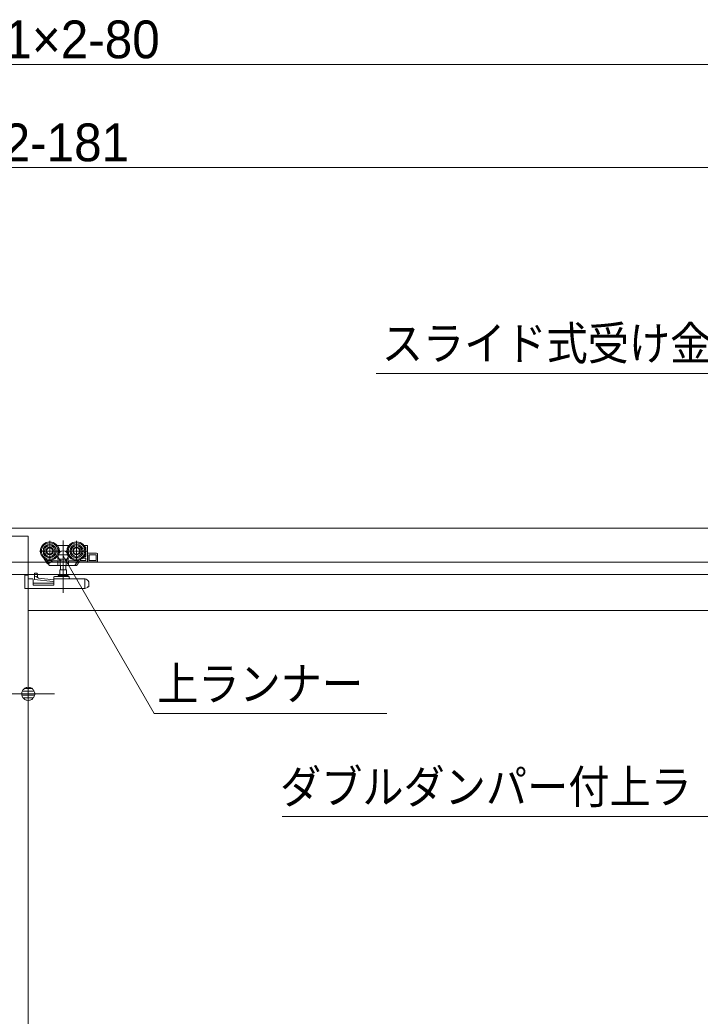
# Model space of a CAD drawing. Units: millimetres, scale not verified. Extents: x -6062 to 6062, y -3045 to 3045.
# Drawn here: x -4446 to -3786, y -74 to 893 of the extents above; entities that cross this region are included whole.
import ezdxf
from ezdxf.enums import TextEntityAlignment as Align

# ---------------------------------------------------------------- set-up
doc = ezdxf.new("R2010")
doc.units = ezdxf.units.MM
doc.header["$LTSCALE"] = 20
for name, color, linetype, lineweight in [('0-1_2寸法-1', 7, 'Continuous', 9), ('0-2_0', 7, 'Continuous', 9), ('0-3_2寸法-3', 7, 'Continuous', 9), ('0-4_3一般', 7, 'Continuous', 9), ('0-5_2寸法-2', 7, 'Continuous', 9)]:
    doc.layers.add(name, color=color, linetype=linetype, lineweight=lineweight)
doc.styles.add('ＭＳ ゴシック', font='')
doc.styles.add('ＭＳ Ｐゴシック', font='')
doc.styles.get('ＭＳ ゴシック').set_extended_font_data('MS Gothic')
doc.styles.get('ＭＳ Ｐゴシック').set_extended_font_data('MS PGothic')

# ---------------------------------------------------------------- blocks, each defined once
blk = doc.blocks.new('_Dot')
at = {"layer": '0-2_0'}
for p, q in [((-10, 0), (-20, 0)), ((9.78, 2), (-9.78, 2)), ((7.99, 6), (-7.99, 6)), ((9.16, -3.98), (-9.16, -3.98)), ((6, -7.98), (-6, -7.98))]:
    blk.add_line(p, q, dxfattribs=at)
for points in [[(10, 0), (9.92, 1.25), (9.69, 2.49), (9.3, 3.68), (8.76, 4.82), (8.09, 5.88), (7.29, 6.85), (6.37, 7.71), (5.36, 8.44), (4.26, 9.05), (3.09, 9.51), (1.87, 9.82), (0.63, 9.98), (-0.63, 9.98), (-1.87, 9.82), (-3.09, 9.51), (-4.26, 9.05), (-5.36, 8.44), (-6.37, 7.71), (-7.29, 6.85), (-8.09, 5.88), (-8.76, 4.82), (-9.3, 3.68), (-9.69, 2.49), (-9.92, 1.25), (-10, 0), (0, 0)], [(-10, 0), (-9.92, -1.25), (-9.69, -2.49), (-9.3, -3.68), (-8.76, -4.82), (-8.09, -5.88), (-7.29, -6.85), (-6.37, -7.71), (-5.36, -8.44), (-4.26, -9.05), (-3.09, -9.51), (-1.87, -9.82), (-0.63, -9.98), (0.63, -9.98), (1.87, -9.82), (3.09, -9.51), (4.26, -9.05), (5.36, -8.44), (6.37, -7.71), (7.29, -6.85), (8.09, -5.88), (8.76, -4.82), (9.3, -3.68), (9.69, -2.49), (9.92, -1.25), (10, 0), (0, 0)]]:
    blk.add_lwpolyline(points, close=True, dxfattribs=at)
blk = doc.blocks.new('グループ-156')
at = {"layer": '0-4_3一般'}
for p, q in [((-76990, 8000), (18030, 8000)), ((-53340, 7840), (-53000, 7840)), ((-53000, 7840), (-53000, -39000)), ((-52582, 7750), (-52582, 7354)), ((-52322, 7758.4), (-52322, 6738.4)), ((-52062, 7750), (-52062, 7354)), ((-52384, 7552), (-52780, 7552)), ((-52439.5, 7662), (-52422, 7662)), ((-52422, 7662), (-52222, 7662)), ((-52422, 7659.3), (-52422, 7662)), ((-52422, 7654.4), (-52422, 7659.3)), ((-52422, 7634.4), (-52422, 7654.4)), ((-51864, 7552), (-52260, 7552)), ((-52222, 7662), (-52204.5, 7662)), ((-52222, 7662), (-52222, 7659.3)), ((-52222, 7659.3), (-52222, 7654.4)), ((-52222, 7654.4), (-52222, 7634.4)), ((-51919.5, 7662), (-51862, 7662)), ((-51900.8, 7632), (-51894, 7632)), ((-51884, 7622), (-51884, 7578.7)), ((-51852, 7352), (-51852, 7652)), ((-52687.5, 7406.1), (-52691, 7403.9)), ((-52648.8, 7366.5), (-52665.8, 7392.7)), ((-52394, 7362), (-52640.4, 7362)), ((-52634, 7362), (-52600.8, 7310.9)), ((-52522.2, 7362), (-52600.8, 7310.9)), ((-52431.8, 7452.4), (-52432, 7452.5)), ((-52422, 7398), (-52432, 7398)), ((-52425.9, 7362), (-52425.9, 7282)), ((-52422, 7398), (-52422, 7449.5)), ((-52393.5, 7362), (-52394, 7362)), ((-52378.2, 7372), (-52378.2, 7282)), ((-52265.8, 7282), (-52265.8, 7372)), ((-52265.7, 7371.5), (-52265.8, 7372)), ((-52039.3, 7362), (-52250, 7362)), ((-52222, 7449.5), (-52222, 7398)), ((-52218.1, 7362), (-52218.1, 7282)), ((-52212.2, 7452.4), (-52212, 7452.5)), ((-52033.9, 7362), (-52085.8, 7282)), ((-52033.9, 7362), (-52027.4, 7372)), ((-52011.1, 7362), (-52033.9, 7362)), ((-52024.9, 7375.8), (-52027.4, 7372)), ((-52011.1, 7352), (-52011.1, 7362)), ((-51978.2, 7392.7), (-51991.6, 7372)), ((-51991.6, 7372), (-51882, 7372)), ((-51882, 7412), (-51948.9, 7412)), ((-51894, 7442), (-51919.5, 7442)), ((-51884, 7525.2), (-51884, 7452)), ((-51882, 7372), (-51882, 7412)), ((-51672, 7512), (-51832, 7512)), ((-51822, 7482), (-51822, 7372)), ((-51682, 7482), (-51822, 7482)), ((-51822, 7372), (-51682, 7372)), ((-51818.4, 7372), (-51818.4, 7482)), ((-51682, 7372), (-51682, 7482)), ((-51652, 7492), (-51652, 7362)), ((18030, 7340), (-76990, 7340)), ((-52625.6, 7303.3), (-52613, 7311.4)), ((-52601.2, 7311.1), (-52600.8, 7310.9)), ((-52420, 7272), (-52576.6, 7272)), ((-52420.3, 7272), (-52420, 7272)), ((-52375.7, 7272), (-52420, 7272)), ((-52259, 7190), (-52385, 7190)), ((-52385, 7190), (-52385, 7080)), ((-52375.9, 7272.1), (-52375.7, 7272)), ((-52371.5, 7272), (-52371.5, 7190)), ((-52272.5, 7190), (-52272.5, 7272)), ((-52268.1, 7272.1), (-52268.3, 7272)), ((-52259, 7080), (-52259, 7190)), ((-52097.8, 7272), (-52224, 7272)), ((-52223.7, 7272), (-52224, 7272)), ((-52097.8, 7272), (-52092.3, 7272)), ((-52092.3, 7272), (-52085.8, 7282)), ((-52062, 7272), (-52092.3, 7272)), ((-52011.1, 7342), (-52053.6, 7276.5)), ((-52001.1, 7342), (-52023, 7342)), ((-51852, 7342), (-51672, 7342)), ((-53348.9, 7100), (-29348.9, 7100)), ((-53064, 7084), (-53062, 7084)), ((-53064, 7074), (-53064, 7084)), ((-53064, 7074), (-53064, 6860)), ((-53062, 7086), (-53002, 7086)), ((-53062, 6826), (-53062, 7086)), ((-53000, -38740), (-53000, 7050)), ((-52902, 6888), (-52902, 6996)), ((-52878, 7122.8), (-52878, 7124.4)), ((-52878, 7124.4), (-52878, 7124.4)), ((-52878, 7116), (-52878, 7122.8)), ((-52878, 7062.3), (-52878, 7116)), ((-52878, 7062.3), (-52848, 7059.1)), ((-52878, 7002), (-52878, 7062.3)), ((-52519.9, 6963.7), (-52878, 7002)), ((-52838, 7124.7), (-52877.6, 7124.7)), ((-52848, 7059.1), (-52798, 7027.6)), ((-52837.6, 7124.7), (-52838, 7124.7)), ((-52825.4, 7118.6), (-52825.7, 7119.2)), ((-52818, 7092), (-52818, 7040.2)), ((-52798, 7027.6), (-52502, 6996)), ((-52502, 7026), (-52502, 7046)), ((-52502, 7026), (-52502, 7006)), ((-52502, 6888), (-52502, 7006)), ((-52492, 7056), (-52375.3, 7056)), ((-52492, 7016), (-51903.8, 7016)), ((-52410, 7080), (-52234, 7080)), ((-52268.7, 7056), (-52375.3, 7056)), ((-52268.7, 7056), (-52212, 7056)), ((-52202, 7046), (-52202, 7026)), ((-51902, 7006.3), (-51902, 7006)), ((-51902, 7006), (-51902, 6826)), ((-51900.3, 7015.3), (-51892.5, 7012.4)), ((-51882.6, 7008.7), (-51892.5, 7012.4)), ((-51882.6, 7008.7), (-51873.9, 7005.4)), ((-53062, 6826), (-51902, 6826)), ((-52502, 6926), (-52902, 6926)), ((-52502, 6888), (-52902, 6888)), ((-51902, 6826), (-51882.6, 6833.3)), ((-51847.4, 6846.5), (-51882.6, 6833.3)), ((-51822, 6860), (-51847.4, 6860)), ((-51847.4, 6860), (-51847.4, 6846.5)), ((-51822, 6930.5), (-51822, 6860)), ((-53000, 6400), (-29640, 6400))]:
    blk.add_line(p, q, dxfattribs=at)
for points in [[(-52625.6, 7303.3), (-52675.5, 7380.1), (-52691, 7403.9)], [(-52593.3, 7281.1), (-52611.7, 7309.4), (-52648.8, 7366.5)], [(-52422, 7449.5), (-52422.3, 7449.6), (-52422.5, 7449.7), (-52422.8, 7449.7), (-52423, 7449.8), (-52423.3, 7449.9), (-52423.5, 7449.9), (-52423.8, 7450), (-52424, 7450.1), (-52424.3, 7450.2), (-52424.5, 7450.2), (-52424.8, 7450.3), (-52425, 7450.4), (-52425.3, 7450.5), (-52425.5, 7450.5), (-52425.8, 7450.6), (-52426, 7450.7), (-52426.3, 7450.8), (-52426.5, 7450.8), (-52426.8, 7450.9), (-52427, 7451), (-52427.3, 7451.1), (-52427.5, 7451.1), (-52427.8, 7451.2), (-52428, 7451.3), (-52428.3, 7451.4), (-52428.5, 7451.4), (-52428.8, 7451.5), (-52429, 7451.6), (-52429.3, 7451.7), (-52429.5, 7451.7), (-52429.8, 7451.8), (-52430, 7451.9), (-52430.3, 7452), (-52430.5, 7452), (-52430.8, 7452.1), (-52431, 7452.2), (-52431.3, 7452.3), (-52431.5, 7452.3), (-52431.8, 7452.4)], [(-52212, 7398), (-52222, 7398), (-52422, 7398)], [(-52378.2, 7372), (-52378.3, 7371.5), (-52378.4, 7371), (-52378.5, 7370.5), (-52378.6, 7370.1), (-52378.8, 7369.6), (-52378.9, 7369.2), (-52379.1, 7368.8), (-52379.3, 7368.4), (-52379.6, 7368), (-52379.8, 7367.6), (-52380.1, 7367.2), (-52380.4, 7366.9), (-52380.8, 7366.5), (-52381.1, 7366.2), (-52381.5, 7365.9), (-52381.9, 7365.6), (-52382.4, 7365.3), (-52382.8, 7365), (-52383.3, 7364.8), (-52383.8, 7364.5), (-52384.3, 7364.3), (-52384.8, 7364.1), (-52385.3, 7363.9), (-52385.9, 7363.7), (-52386.4, 7363.5), (-52386.9, 7363.3), (-52387.4, 7363.1), (-52387.9, 7363), (-52388.4, 7362.8), (-52388.9, 7362.7), (-52389.4, 7362.6), (-52389.9, 7362.5), (-52390.4, 7362.4), (-52391, 7362.3), (-52391.5, 7362.2), (-52392, 7362.1), (-52392.5, 7362.1), (-52393, 7362), (-52393.5, 7362)], [(-52250, 7362), (-52250.5, 7362), (-52251, 7362), (-52251.5, 7362.1), (-52252, 7362.1), (-52252.5, 7362.2), (-52253, 7362.3), (-52253.6, 7362.4), (-52254.1, 7362.5), (-52254.6, 7362.6), (-52255.1, 7362.7), (-52255.6, 7362.8), (-52256.1, 7363), (-52256.6, 7363.1), (-52257.1, 7363.3), (-52257.6, 7363.5), (-52258.1, 7363.7), (-52258.7, 7363.9), (-52259.2, 7364.1), (-52259.7, 7364.3), (-52260.2, 7364.5), (-52260.7, 7364.8), (-52261.2, 7365), (-52261.6, 7365.3), (-52262.1, 7365.6), (-52262.5, 7365.9), (-52262.9, 7366.2), (-52263.2, 7366.5), (-52263.6, 7366.9), (-52263.9, 7367.2), (-52264.2, 7367.6), (-52264.4, 7368), (-52264.7, 7368.4), (-52264.9, 7368.8), (-52265.1, 7369.2), (-52265.2, 7369.6), (-52265.4, 7370.1), (-52265.5, 7370.5), (-52265.6, 7371), (-52265.7, 7371.5)], [(-52222, 7449.5), (-52221.7, 7449.6), (-52221.5, 7449.7), (-52221.2, 7449.7), (-52221, 7449.8), (-52220.7, 7449.9), (-52220.5, 7449.9), (-52220.2, 7450), (-52220, 7450.1), (-52219.7, 7450.2), (-52219.5, 7450.2), (-52219.2, 7450.3), (-52219, 7450.4), (-52218.7, 7450.5), (-52218.5, 7450.5), (-52218.2, 7450.6), (-52218, 7450.7), (-52217.7, 7450.8), (-52217.5, 7450.8), (-52217.2, 7450.9), (-52217, 7451), (-52216.7, 7451.1), (-52216.5, 7451.1), (-52216.2, 7451.2), (-52216, 7451.3), (-52215.7, 7451.4), (-52215.5, 7451.4), (-52215.2, 7451.5), (-52215, 7451.6), (-52214.7, 7451.7), (-52214.5, 7451.7), (-52214.2, 7451.8), (-52214, 7451.9), (-52213.7, 7452), (-52213.5, 7452), (-52213.2, 7452.1), (-52213, 7452.2), (-52212.7, 7452.3), (-52212.5, 7452.3), (-52212.2, 7452.4)], [(-51852, 7352), (-51852, 7342), (-52001.1, 7342)], [(-52611.7, 7309.4), (-52611.9, 7309.7), (-52612, 7310), (-52612.1, 7310.2), (-52612.2, 7310.5), (-52612.2, 7310.7), (-52612.2, 7311), (-52612.2, 7311.2), (-52612.2, 7311.4), (-52612.1, 7311.5), (-52612, 7311.7), (-52611.8, 7311.8), (-52611.6, 7312), (-52611.4, 7312.1), (-52611.1, 7312.2), (-52610.8, 7312.2), (-52610.5, 7312.3), (-52610.2, 7312.3), (-52609.8, 7312.4), (-52609.4, 7312.4), (-52608.9, 7312.4), (-52608.5, 7312.3), (-52608, 7312.3), (-52607.5, 7312.3), (-52607.1, 7312.2), (-52606.7, 7312.2), (-52606.2, 7312.1), (-52605.8, 7312.1), (-52605.4, 7312), (-52605, 7312), (-52604.6, 7311.9), (-52604.2, 7311.8), (-52603.8, 7311.8), (-52603.4, 7311.7), (-52603, 7311.6), (-52602.6, 7311.5), (-52602.2, 7311.4), (-52601.9, 7311.3), (-52601.5, 7311.2), (-52601.2, 7311.1)], [(-52425.9, 7282), (-52425.9, 7281.7), (-52425.9, 7281.3), (-52425.8, 7281), (-52425.8, 7280.7), (-52425.7, 7280.4), (-52425.7, 7280.1), (-52425.6, 7279.8), (-52425.6, 7279.4), (-52425.5, 7279.1), (-52425.4, 7278.8), (-52425.4, 7278.5), (-52425.3, 7278.2), (-52425.2, 7277.9), (-52425.1, 7277.6), (-52425, 7277.3), (-52424.9, 7276.9), (-52424.8, 7276.6), (-52424.7, 7276.3), (-52424.6, 7276), (-52424.4, 7275.7), (-52424.3, 7275.4), (-52424.2, 7275.1), (-52424, 7274.8), (-52423.8, 7274.6), (-52423.7, 7274.3), (-52423.5, 7274.1), (-52423.3, 7273.8), (-52423.1, 7273.6), (-52422.9, 7273.4), (-52422.7, 7273.2), (-52422.5, 7273), (-52422.2, 7272.9), (-52422, 7272.7), (-52421.7, 7272.6), (-52421.5, 7272.4), (-52421.2, 7272.3), (-52420.9, 7272.2), (-52420.6, 7272.1), (-52420.3, 7272)], [(-52378.2, 7282), (-52378.2, 7281.7), (-52378.2, 7281.4), (-52378.2, 7281.2), (-52378.2, 7280.9), (-52378.2, 7280.6), (-52378.2, 7280.3), (-52378.2, 7280.1), (-52378.2, 7279.8), (-52378.2, 7279.5), (-52378.2, 7279.2), (-52378.2, 7278.9), (-52378.2, 7278.7), (-52378.2, 7278.4), (-52378.2, 7278.1), (-52378.1, 7277.8), (-52378.1, 7277.5), (-52378.1, 7277.2), (-52378.1, 7276.9), (-52378.1, 7276.7), (-52378.1, 7276.4), (-52378.1, 7276.1), (-52378.1, 7275.8), (-52378, 7275.5), (-52378, 7275.3), (-52377.9, 7275), (-52377.9, 7274.7), (-52377.8, 7274.5), (-52377.7, 7274.3), (-52377.6, 7274), (-52377.5, 7273.8), (-52377.3, 7273.6), (-52377.2, 7273.4), (-52377, 7273.2), (-52376.9, 7273), (-52376.7, 7272.8), (-52376.5, 7272.6), (-52376.3, 7272.4), (-52376.1, 7272.3), (-52375.9, 7272.1)], [(-52224, 7272), (-52268.3, 7272), (-52375.7, 7272)], [(-52265.8, 7282), (-52265.8, 7281.7), (-52265.8, 7281.4), (-52265.8, 7281.2), (-52265.8, 7280.9), (-52265.8, 7280.6), (-52265.8, 7280.3), (-52265.8, 7280.1), (-52265.8, 7279.8), (-52265.8, 7279.5), (-52265.8, 7279.2), (-52265.8, 7278.9), (-52265.8, 7278.7), (-52265.8, 7278.4), (-52265.8, 7278.1), (-52265.9, 7277.8), (-52265.9, 7277.5), (-52265.9, 7277.2), (-52265.9, 7276.9), (-52265.9, 7276.7), (-52265.9, 7276.4), (-52265.9, 7276.1), (-52265.9, 7275.8), (-52266, 7275.5), (-52266, 7275.3), (-52266.1, 7275), (-52266.1, 7274.7), (-52266.2, 7274.5), (-52266.3, 7274.3), (-52266.4, 7274), (-52266.5, 7273.8), (-52266.7, 7273.6), (-52266.8, 7273.4), (-52267, 7273.2), (-52267.1, 7273), (-52267.3, 7272.8), (-52267.5, 7272.6), (-52267.7, 7272.4), (-52267.9, 7272.3), (-52268.1, 7272.1)], [(-52218.1, 7282), (-52218.1, 7281.7), (-52218.1, 7281.3), (-52218.2, 7281), (-52218.2, 7280.7), (-52218.3, 7280.4), (-52218.3, 7280.1), (-52218.4, 7279.8), (-52218.4, 7279.4), (-52218.5, 7279.1), (-52218.6, 7278.8), (-52218.6, 7278.5), (-52218.7, 7278.2), (-52218.8, 7277.9), (-52218.9, 7277.6), (-52219, 7277.3), (-52219.1, 7276.9), (-52219.2, 7276.6), (-52219.3, 7276.3), (-52219.4, 7276), (-52219.6, 7275.7), (-52219.7, 7275.4), (-52219.8, 7275.1), (-52220, 7274.8), (-52220.2, 7274.6), (-52220.3, 7274.3), (-52220.5, 7274.1), (-52220.7, 7273.8), (-52220.9, 7273.6), (-52221.1, 7273.4), (-52221.3, 7273.2), (-52221.5, 7273), (-52221.8, 7272.9), (-52222, 7272.7), (-52222.3, 7272.6), (-52222.5, 7272.4), (-52222.8, 7272.3), (-52223.1, 7272.2), (-52223.4, 7272.1), (-52223.7, 7272)], [(-52922, 7016), (-53002, 7016), (-53002, 7086)], [(-52877.6, 7124.7), (-52877.7, 7124.7), (-52877.7, 7124.7), (-52877.7, 7124.7), (-52877.7, 7124.7), (-52877.7, 7124.7), (-52877.7, 7124.7), (-52877.7, 7124.7), (-52877.7, 7124.7), (-52877.8, 7124.7), (-52877.8, 7124.7), (-52877.8, 7124.7), (-52877.8, 7124.6), (-52877.8, 7124.6), (-52877.8, 7124.6), (-52877.8, 7124.6), (-52877.8, 7124.6), (-52877.8, 7124.6), (-52877.9, 7124.6), (-52877.9, 7124.6), (-52877.9, 7124.6), (-52877.9, 7124.6), (-52877.9, 7124.6), (-52877.9, 7124.6), (-52877.9, 7124.6), (-52877.9, 7124.6), (-52877.9, 7124.5), (-52877.9, 7124.5), (-52877.9, 7124.5), (-52878, 7124.5), (-52878, 7124.5), (-52878, 7124.5), (-52878, 7124.5), (-52878, 7124.5), (-52878, 7124.5), (-52878, 7124.4), (-52878, 7124.4), (-52878, 7124.4), (-52878, 7124.4), (-52878, 7124.4)], [(-52825.8, 7119.2), (-52825.9, 7119.5), (-52826.1, 7119.8), (-52826.3, 7120.1), (-52826.5, 7120.4), (-52826.7, 7120.6), (-52826.9, 7120.9), (-52827.1, 7121.1), (-52827.3, 7121.4), (-52827.6, 7121.6), (-52827.8, 7121.8), (-52828.1, 7122), (-52828.3, 7122.2), (-52828.6, 7122.4), (-52828.9, 7122.6), (-52829.2, 7122.8), (-52829.5, 7122.9), (-52829.9, 7123.1), (-52830.2, 7123.2), (-52830.5, 7123.3), (-52830.9, 7123.4), (-52831.3, 7123.5), (-52831.6, 7123.6), (-52832, 7123.7), (-52832.3, 7123.8), (-52832.7, 7123.9), (-52833, 7124), (-52833.4, 7124.1), (-52833.8, 7124.2), (-52834.1, 7124.2), (-52834.5, 7124.3), (-52834.8, 7124.3), (-52835.2, 7124.4), (-52835.5, 7124.5), (-52835.9, 7124.5), (-52836.2, 7124.5), (-52836.6, 7124.6), (-52836.9, 7124.6), (-52837.3, 7124.6), (-52837.6, 7124.7)], [(-52818.1, 7092.1), (-52818.1, 7092.8), (-52818.2, 7093.5), (-52818.2, 7094.2), (-52818.2, 7094.9), (-52818.3, 7095.6), (-52818.3, 7096.3), (-52818.4, 7097), (-52818.4, 7097.8), (-52818.5, 7098.5), (-52818.6, 7099.2), (-52818.7, 7099.9), (-52818.8, 7100.6), (-52819, 7101.3), (-52819.1, 7102), (-52819.3, 7102.7), (-52819.4, 7103.4), (-52819.6, 7104), (-52819.8, 7104.7), (-52819.9, 7105.4), (-52820.1, 7106.1), (-52820.3, 7106.8), (-52820.6, 7107.5), (-52820.8, 7108.2), (-52821, 7108.9), (-52821.3, 7109.5), (-52821.5, 7110.2), (-52821.7, 7110.9), (-52822, 7111.5), (-52822.3, 7112.2), (-52822.6, 7112.8), (-52822.8, 7113.5), (-52823.1, 7114.1), (-52823.4, 7114.8), (-52823.7, 7115.4), (-52824.1, 7116.1), (-52824.4, 7116.7), (-52824.7, 7117.3), (-52825, 7118), (-52825.4, 7118.6)], [(-51892.5, 7012.4), (-51892.8, 7012.3), (-51893.1, 7012.2), (-51893.4, 7012.1), (-51893.7, 7012), (-51894, 7012), (-51894.3, 7011.8), (-51894.6, 7011.7), (-51894.9, 7011.6), (-51895.2, 7011.5), (-51895.5, 7011.4), (-51895.8, 7011.3), (-51896.1, 7011.2), (-51896.4, 7011.1), (-51896.7, 7011), (-51897, 7010.9), (-51897.3, 7010.7), (-51897.6, 7010.6), (-51897.9, 7010.5), (-51898.2, 7010.4), (-51898.5, 7010.2), (-51898.8, 7010.1), (-51899.1, 7010), (-51899.4, 7009.8), (-51899.6, 7009.7), (-51899.9, 7009.5), (-51900.1, 7009.3), (-51900.4, 7009.2), (-51900.6, 7009), (-51900.8, 7008.8), (-51900.9, 7008.5), (-51901.1, 7008.3), (-51901.3, 7008.1), (-51901.4, 7007.9), (-51901.5, 7007.6), (-51901.6, 7007.4), (-51901.7, 7007.1), (-51901.8, 7006.8), (-51901.9, 7006.6), (-51902, 7006.3)], [(-53064, 6860), (-53063.4, 6853.7), (-53062, 6848.8)]]:
    blk.add_lwpolyline(points, dxfattribs=at)
for centre, radius in [((-52582, 7552), 180), ((-52582, 7552), 160), ((-52582, 7552), 130), ((-52582, 7552), 126), ((-52582, 7552), 104), ((-52582, 7552), 74), ((-52582, 7552), 60), ((-52062, 7552), 180), ((-52062, 7552), 160), ((-52062, 7552), 130), ((-52062, 7552), 126), ((-52062, 7552), 104), ((-52062, 7552), 74), ((-52062, 7552), 60)]:
    blk.add_circle(centre, radius, dxfattribs=at)
for centre, radius, start, end in [((-52582, 7552), 190, 327.3631, 32.6369), ((-52062, 7552), 190, 147.3631, 212.6369), ((-51894, 7622), 10, 0, 90), ((-51862, 7652), 10, 0, 90), ((-52640.4, 7372), 10, 213, 270), ((-52039.3, 7372), 10, 270, 327), ((-52001.1, 7352), 10, 180, 270), ((-51904, 7462), 20, 270, 0), ((-51894, 7452), 10, 270, 0), ((-51832, 7532), 20, 180, 270), ((-51672, 7492), 20, 0, 90), ((-51672, 7362), 20, 270, 0), ((-52576.6, 7292), 20, 213, 270), ((-52097.8, 7282), 10, 270, 327), ((-52062, 7282), 10, 270, 327), ((-52922, 6996), 20, 0, 90), ((-52522, 6943.8), 20, 0, 83.89836), ((-52492, 7046), 10, 90, 180), ((-52492, 7006), 10, 90, 180), ((-52410, 7068), 12, 90, 180), ((-52410, 7068), 12, 180, 270), ((-52234, 7068), 12, 0, 90), ((-52234, 7068), 12, 270, 0), ((-52212, 7046), 10, 0, 90), ((-52192, 7026), 10, 180, 270), ((-51903.8, 7006), 10, 69.44395, 90), ((-51902, 6930.5), 80, 0, 69.44395)]:
    blk.add_arc(centre, radius, start, end, dxfattribs=at)
blk = doc.blocks.new('グループ-157')
at = {"layer": '0-4_3一般'}
blk.add_line((-78696.5, 8000), (19903.5, 8000), dxfattribs=at)
blk = doc.blocks.new('グループ-158')
at = {"layer": '0-4_3一般'}
for name in ['グループ-157', 'グループ-156']:
    blk.add_blockref(name, (0, 0), dxfattribs=at)

msp = doc.modelspace()

# ---------------------------------------------------------------- linework, layer by layer
at = {"layer": '0-1_2寸法-1'}
for p, q in [((-3330.21, 850), (-5624.79, 850)), ((-3431.21, 750), (-5624.79, 750))]:
    msp.add_line(p, q, dxfattribs=at)
at = {"layer": '0-3_2寸法-3'}
for p, q in [((-4403.43, 377.83), (-4403.77, 377.83)), ((-4403.43, 377.83), (-4403.77, 377.83)), ((-4398.71, 373.83), (-4408.49, 373.83)), ((-4399.6, 369.83), (-4407.6, 369.83))]:
    msp.add_line(p, q, dxfattribs=at)
for points in [[(-3406.5, 391.8), (-3497.83, 550), (-4099.76, 550)], [(-4089.44, 220), (-4315.36, 220), (-4403.6, 372.84)], [(-4191.06, 120), (-3592.22, 120), (-3445.98, 373.3)]]:
    msp.add_lwpolyline(points, dxfattribs=at)
msp.add_circle((-4403.6, 372.84), 5.01, dxfattribs=at)
msp.add_circle((-4403.6, 372.84), 5.01, dxfattribs=at)
at = {"layer": '0-5_2寸法-2'}
for p, q in [((-4437.5, 259), (-4437.3, 259)), ((-4453.5, 239), (-4437.5, 239)), ((-4424.79, 239), (-4412.08, 239))]:
    msp.add_line(p, q, dxfattribs=at)

# ---------------------------------------------------------------- block references
at = {"layer": '0-4_3一般', "xscale": 0.05, "yscale": 0.05}
msp.add_blockref('グループ-158', (-1787.5, 0), dxfattribs=at)
at = {"layer": '0-5_2寸法-2', "xscale": 0.6356201, "yscale": 0.6356201, "rotation": 180}
msp.add_blockref('_Dot', (-4437.5, 239), dxfattribs=at)

# ---------------------------------------------------------------- texts
at = {"layer": '0-1_2寸法-1', "style": 'ＭＳ Ｐゴシック'}
for s, p in [('Z1 = DW1×2-80', (-4651.28, 845.04)), ('U1 = DW1×2-181', (-4713, 745.04))]:
    msp.add_text(s, height=36.69, dxfattribs=at).set_placement(p, align=Align.BOTTOM_LEFT)
at = {"layer": '0-3_2寸法-3', "style": 'ＭＳ ゴシック', "width": 0.9}
for s, p in [('スライド式受け金具取付位置', (-4094.36, 553.34)), ('上ランナー', (-4312.33, 222.77)), ('ダブルダンパー付上ラ', (-4193.16, 122.77))]:
    msp.add_text(s, height=32.55, dxfattribs=at).set_placement(p, align=Align.BOTTOM_LEFT)

doc.saveas('drawing.dxf')
